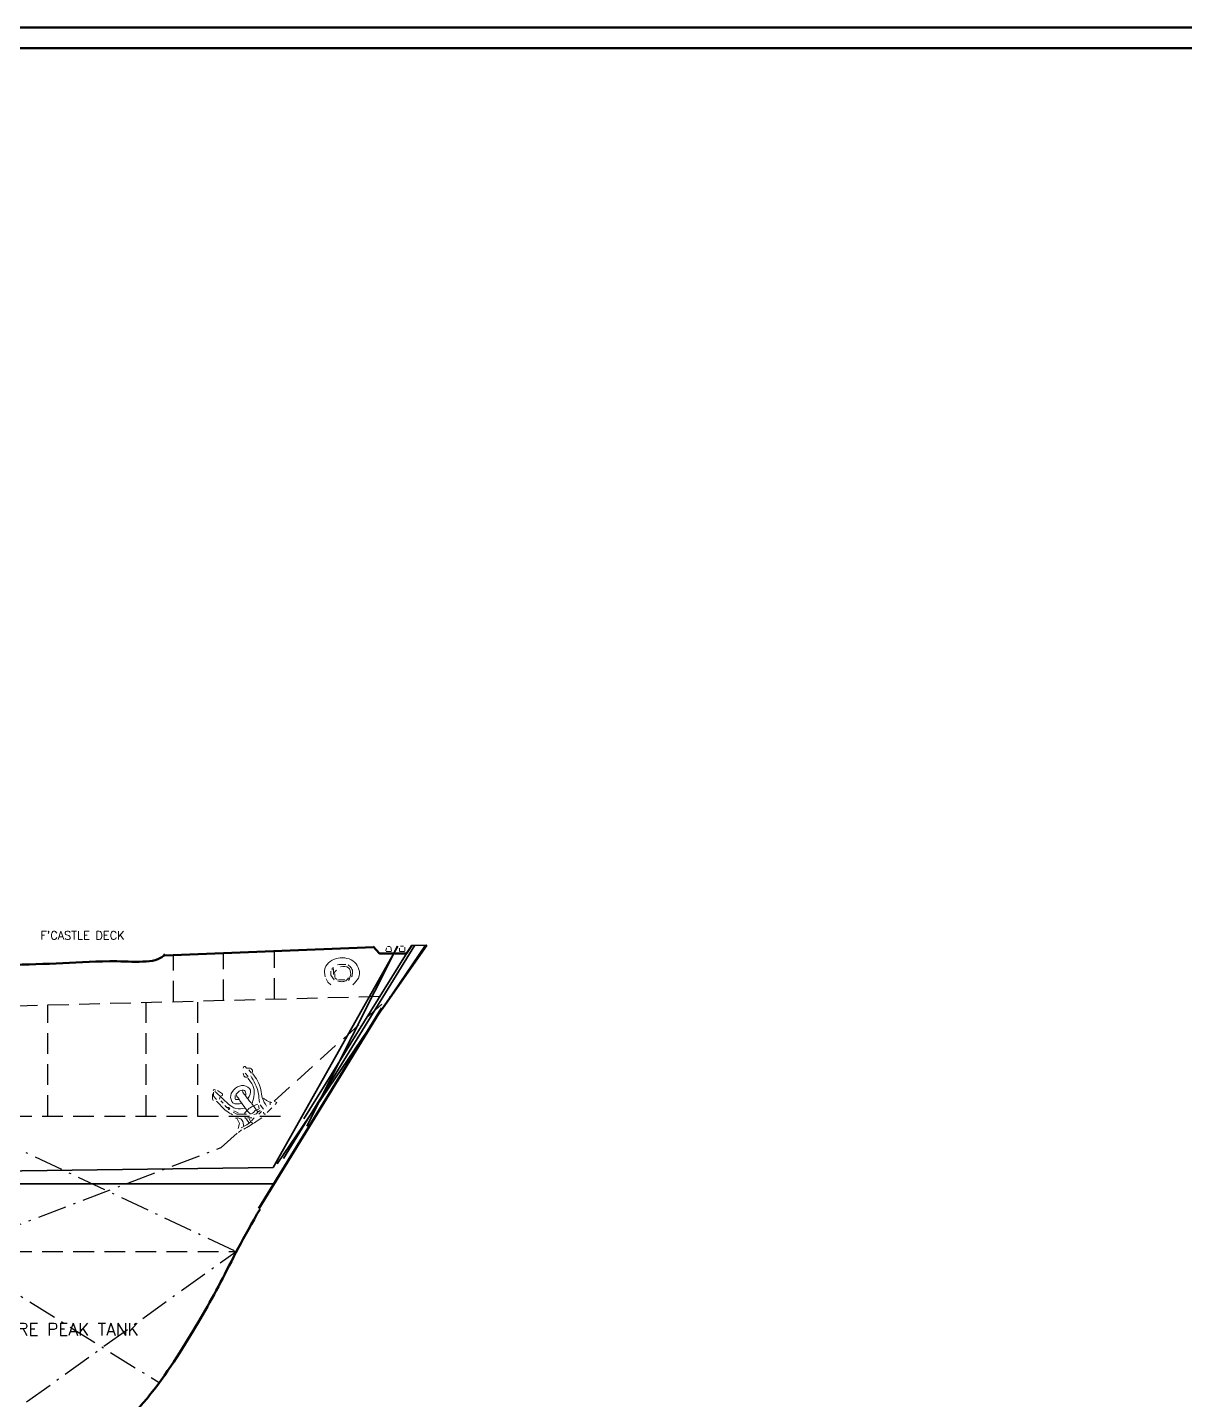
# Model space of a CAD drawing. Header units: millimetres. Extents: x -8500 to 134500, y -68500 to 34500.
# Drawn here: x 78689 to 106595, y 1405 to 34500 of the extents above; entities that cross this region are included whole.
import ezdxf
from ezdxf.enums import TextEntityAlignment as Align

# ---------------------------------------------------------------- set-up
doc = ezdxf.new("R2010")
doc.units = ezdxf.units.MM
doc.linetypes.add('DASHDOT_S', pattern=[1150, 700, -200, 50, -200])
doc.linetypes.add('DASHED_S', pattern=[750, 500, -250])
for name, color, linetype, lineweight in [('BORDER', 1, 'Continuous', 50), ('DASHDOT', 8, 'DASHDOT_S', 25), ('DASHED', 8, 'DASHED_S', 25), ('DETAIL', 9, 'Continuous', 13), ('HULL', 7, 'Continuous', 50), ('STRUCT', 7, 'Continuous', 35), ('TEXT', 7, 'Continuous', 18)]:
    doc.layers.add(name, color=color, linetype=linetype, lineweight=lineweight)
doc.styles.add('ROMANS', font='romans.shx')

msp = doc.modelspace()

# ---------------------------------------------------------------- linework, layer by layer
at = {"layer": 'BORDER'}
for points in [[(-8500, -68500), (134500, -68500), (134500, 34500), (-8500, 34500)], [(-8000, -68000), (134000, -68000), (134000, 34000), (-8000, 34000)]]:
    msp.add_lwpolyline(points, close=True, dxfattribs=at)
at = {"layer": 'DASHDOT'}
for p, q in [((76794, 8238), (83719, 4980)), ((76812, 4980), (83364, 7487)), ((76794, 4981), (81863, 1814)), ((76800, 4), (83719, 4980))]:
    msp.add_line(p, q, dxfattribs=at)
at = {"layer": 'DASHED'}
for p, q in [((82211, 11003), (82211, 12122)), ((83415, 11034), (83415, 12170)), ((84646, 11066), (84646, 12219)), ((76186, 10846), (87278, 11134)), ((79183, 8243), (79183, 10924)), ((81552, 8243), (81552, 10985)), ((82801, 8243), (82801, 11018)), ((84636, 8602), (87467, 11153)), ((76794, 8243), (84800, 8243)), ((76795, 4980), (83719, 4980))]:
    msp.add_line(p, q, dxfattribs=at)
at = {"layer": 'DETAIL'}
for p, q in [((87330, 12230), (87350, 12300)), ((87370, 12330), (87440, 12330)), ((87450, 12320), (87470, 12220)), ((87660, 12220), (87660, 12290)), ((87690, 12340), (87760, 12340)), ((87790, 12220), (87790, 12320)), ((87340, 12210), (87460, 12210)), ((87660, 12210), (87780, 12210)), ((86100, 11610), (86100, 11670)), ((86190, 11530), (86340, 11530)), ((83940, 9280), (84010, 9200)), ((84030, 9360), (84090, 9280)), ((83180, 8730), (83180, 8820)), ((83180, 8720), (83250, 8640)), ((83320, 8650), (83340, 8710)), ((83350, 8610), (83410, 8550)), ((83720, 8740), (83800, 8640)), ((83670, 8370), (83770, 8320)), ((84090, 8550), (84240, 8350)), ((84260, 8500), (84280, 8420)), ((84270, 8290), (84330, 8350)), ((84300, 8510), (84380, 8410)), ((84470, 8330), (84580, 8440)), ((84540, 8510), (84540, 8570)), ((84000, 8200), (84100, 8200)), ((84090, 8130), (84160, 8200)), ((83780, 7850), (83850, 7910))]:
    msp.add_line(p, q, dxfattribs=at)
for points in [[(86090, 11530), (86010, 11640), (86010, 11740)], [(86070, 11830), (86040, 11810), (86040, 11760)], [(86070, 11660), (86070, 11750), (86070, 11800)], [(86090, 11680), (86100, 11720), (86140, 11760)], [(86100, 11600), (86110, 11570), (86160, 11540)], [(86370, 11900), (86210, 11900), (86170, 11890)], [(85890, 11550), (85930, 11470), (86010, 11410)], [(83890, 9400), (83910, 9440), (83940, 9440), (83970, 9400), (84070, 9400)], [(84000, 9180), (83940, 9180), (83910, 9210), (83890, 9280)], [(84120, 9290), (84120, 9350), (84080, 9390)], [(83150, 8780), (83150, 8660), (83170, 8620)], [(83230, 8870), (83190, 8880), (83170, 8860)], [(83370, 8730), (83390, 8750), (83390, 8780), (83270, 8860)], [(83700, 8740), (83700, 8660), (83710, 8640), (83790, 8640)], [(83800, 8630), (84000, 8360), (84060, 8300), (84080, 8300)], [(83570, 8420), (83550, 8450), (83500, 8450), (83450, 8500)], [(83570, 8410), (83550, 8400), (83520, 8430)], [(83650, 8340), (83740, 8290), (83970, 8290)], [(84090, 8300), (84140, 8330), (84180, 8380), (84270, 8410)], [(84300, 8380), (84270, 8350), (84250, 8350), (84210, 8300), (84150, 8280)], [(84380, 8340), (84380, 8320), (84410, 8290), (84430, 8290)], [(84640, 8600), (84700, 8570), (84660, 8520)], [(83770, 7940), (83800, 8060), (83750, 8180)], [(83840, 7960), (83980, 8030), (84080, 8100)], [(83920, 8200), (83950, 8200), (84030, 8090)], [(84120, 8070), (84080, 8100), (84040, 8180)]]:
    msp.add_lwpolyline(points, dxfattribs=at)
for points in [[(86536, 11410), (86670, 11572), (86684, 11781), (86579, 11951), (86395, 12047), (86182, 12052), (85990, 11971), (85868, 11817), (85866, 11601)], [(86434, 11513), (86485, 11673), (86429, 11822), (86241, 11841)], [(86508, 11599), (86532, 11705), (86504, 11808), (86428, 11887)], [(86163, 11504), (86270, 11484), (86365, 11505), (86434, 11575)], [(84116, 9272), (84238, 9090), (84314, 8885), (84359, 8668), (84457, 8480)], [(84005, 8665), (84066, 8868), (83910, 8976), (83707, 8915), (83591, 8738), (83644, 8564), (83867, 8551)], [(84106, 8556), (84159, 8766), (84125, 8979), (84004, 9155)], [(84073, 9211), (84184, 9015), (84256, 8802), (84282, 8571)], [(83937, 8434), (83717, 8428), (83534, 8536), (83370, 8693), (83208, 8837)], [(83637, 8276), (83494, 8361), (83364, 8481), (83248, 8606)], [(83716, 8752), (83798, 8840), (83926, 8861), (83956, 8750)], [(84087, 8559), (84010, 8649), (83937, 8748), (83866, 8848)], [(84373, 8673), (84435, 8633), (84503, 8591), (84580, 8570)], [(83922, 8304), (84002, 8396), (84125, 8483), (84247, 8529)], [(83709, 8194), (83810, 8187), (83881, 8115), (83898, 8009)], [(83910, 7929), (84057, 8014), (84196, 8107), (84339, 8204)]]:
    msp.add_spline(points, degree=3, dxfattribs=at)
at = {"layer": 'HULL'}
for p, q in [((82001, 12114), (87045, 12315)), ((87249, 10841), (88322, 12368)), ((84273, 6016), (87235, 10849))]:
    msp.add_line(p, q, dxfattribs=at)
msp.add_lwpolyline([(87026, 12335), (87181, 12163), (87827, 12163), (87961, 12359)], dxfattribs=at)
for points in [[(76900, 11850), (77349, 11861), (78228, 11887), (79564, 11922), (80777, 12014), (81869, 11919), (82000, 12150)], [(79200, 20), (79930, 78), (81199, 777), (82506, 2725), (83351, 4200), (83893, 5317), (84300, 6000)]]:
    msp.add_open_spline(points, degree=3, dxfattribs=at)
at = {"layer": 'STRUCT'}
for p, q in [((84614, 7005), (87620, 12340)), ((84712, 7089), (88291, 12368)), ((84862, 7222), (88035, 12362)), ((85354, 8177), (87953, 12360)), ((85429, 8000), (87615, 12340)), ((87962, 12360), (88322, 12368)), ((83364, 7487), (83747, 7834)), ((55300, 6614), (84614, 7005)), ((-2865, 6611), (84638, 6611))]:
    msp.add_line(p, q, dxfattribs=at)

# ---------------------------------------------------------------- texts
at = {"layer": 'TEXT', "style": 'ROMANS'}
msp.add_text("F'CASTLE DECK", height=200, dxfattribs=at).set_placement((79000, 12500))
msp.add_text('FORE PEAK TANK', height=300, dxfattribs=at).set_placement((79650, 3100), align=Align.MIDDLE_CENTER)

doc.saveas('drawing.dxf')
